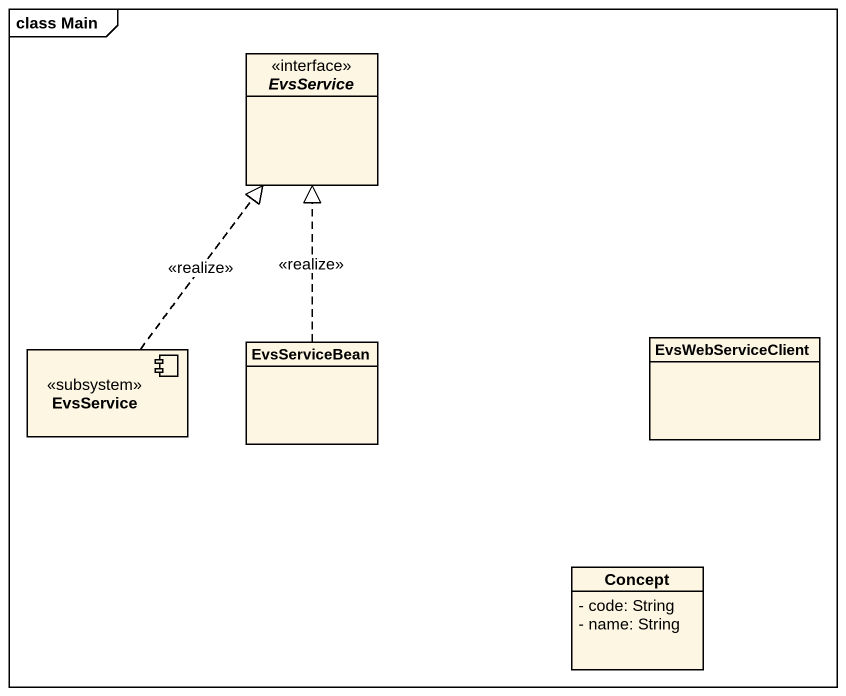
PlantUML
@startuml
mainframe class Main
allowmixing
hide circle
hide empty members
skinparam classAttributeIconSize 0
interface EvsService <<interface>>
component "EvsService" as EvsService_2 <<subsystem>>
class EvsServiceBean
class EvsWebServiceClient
class Concept {
  - code: String
  - name: String
}
EvsService_2 .up.|> EvsService : <<realize>>
EvsServiceBean .up.|> EvsService : <<realize>>
@enduml
